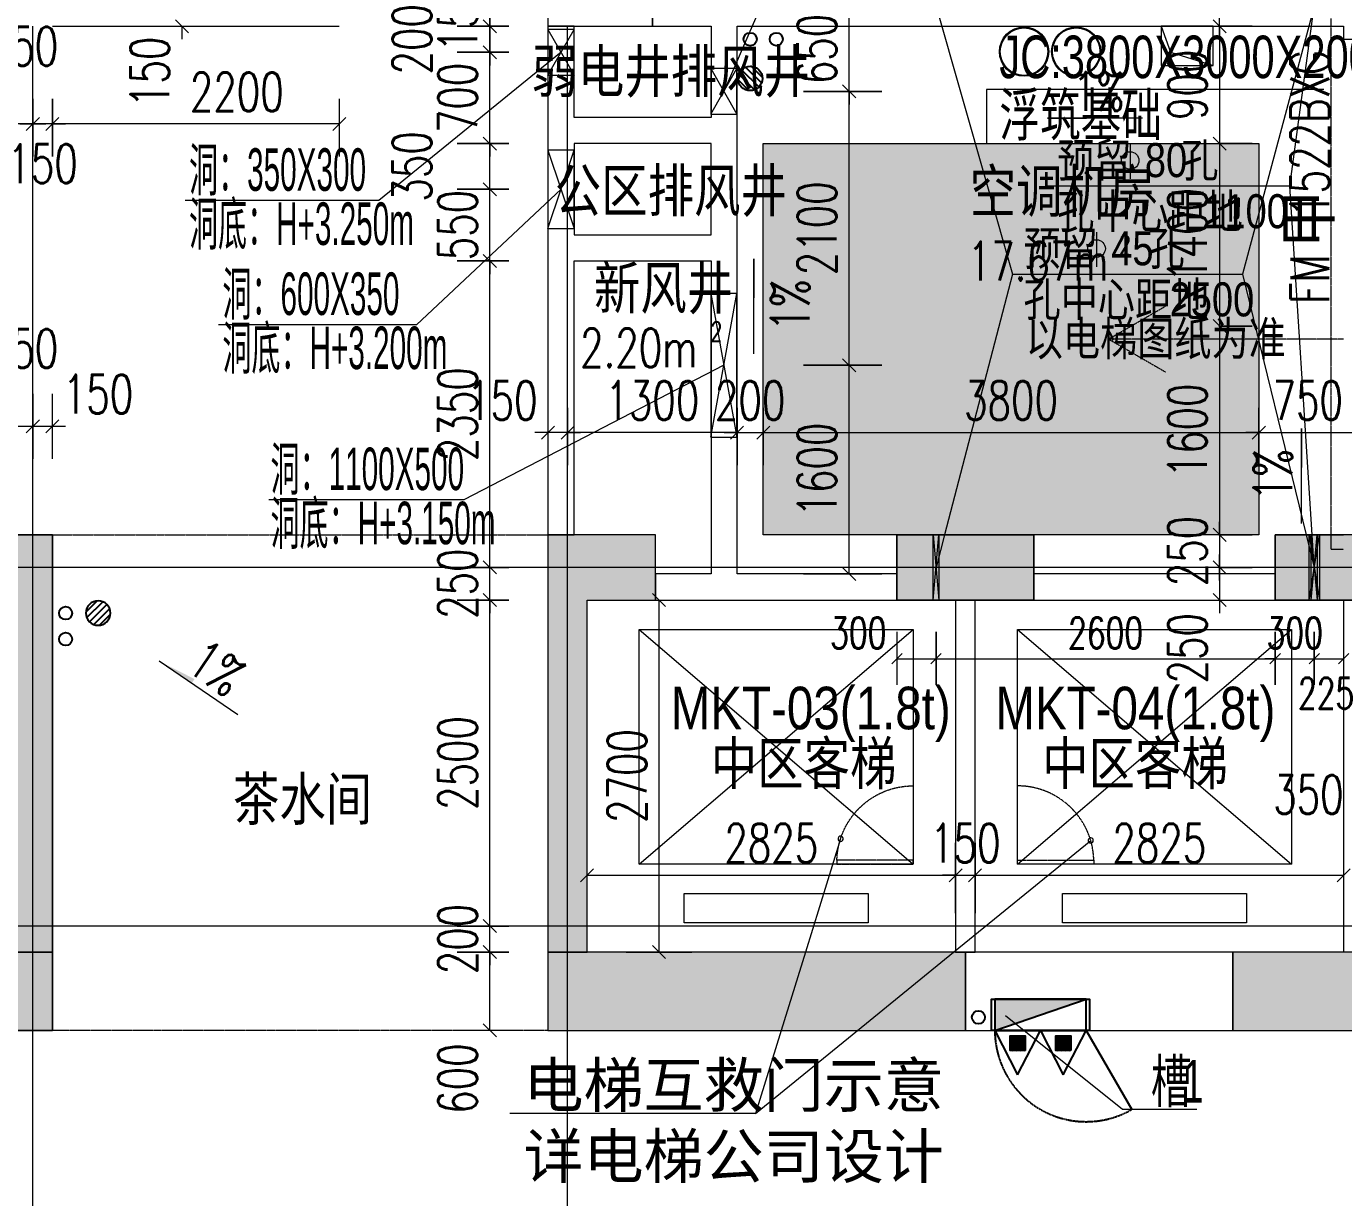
# Model space of a CAD drawing. Header units: millimetres. Extents: x 8533 to 398112, y -117646 to 105276.
# Drawn here: x 172696 to 182796, y 42573 to 51555 of the extents above; entities that cross this region are included whole.
import ezdxf

# ---------------------------------------------------------------- set-up
doc = ezdxf.new("R2010")
doc.units = ezdxf.units.MM
for name, pattern in [('IMPORT-A-D0TE-BF$0$DOTE', [0]), ('IMPORT-A-PMDT-10F$0$DASH _2_', [3.5, 2.5, -1]), ('IMPORT-A-wall-10F$0$DASH _2_', [3.5, 2.5, -1]), ('IMPORT-P-XHS-10F$0$DASH', [3.5, 2.5, -1])]:
    doc.linetypes.add(name, pattern=pattern)
for name, color, linetype, lineweight in [('A-D0TE-BF$0$A-Axis-GRID', 1, 'IMPORT-A-D0TE-BF$0$DOTE', 13), ('A-KD-Elevator-Standard$0$A-Dims', 140, 'Continuous', 13), ('A-KD-Elevator-Standard$0$A-Dims-IDEN', 13, 'Continuous', 13), ('A-KD-Elevator-Standard$0$A-floor-LIMIT', 3, 'Continuous', 13), ('A-KD-Elevator-Standard$0$PUB_TEXT', 7, 'Continuous', 13), ('A-PMDT-10F$0$A-Dims-IDEN', 13, 'Continuous', 13), ('A-PMDT-10F$0$后幕墙', 3, 'Continuous', 13), ('A-PMDT-10F$0$电梯互救示意', 8, 'Continuous', 13), ('A-wall-10F$0$A-Dims', 140, 'Continuous', 13), ('A-wall-10F$0$A-int-BATH', 152, 'Continuous', 13), ('A-wall-10F$0$A-wall-ARCH', 7, 'Continuous', 13), ('A-wall-10F$0$A-wall-COL', 30, 'Continuous', 13), ('A-wall-10F$0$DIM_SYMB', 3, 'Continuous', 13), ('A-wall-10F$0$DOOR_FIRE_TEXT', 7, 'Continuous', 13), ('A-wall-10F$0$EVTR', 2, 'Continuous', 13), ('A-wall-10F$0$PUB_TEXT', 7, 'Continuous', 13), ('A-wall-10F$0$SPACE', 7, 'Continuous', 13), ('E-LD-10_18F$0$E-留洞提资', 1, 'Continuous', 13), ('H-TJ-10F$0$H-COM', 250, 'Continuous', 18), ('H-TJ-10F$0$H-SBJCBZ', 7, 'Continuous', 13), ('H-TJ-10F$0$H-TZ-JZLD', 211, 'Continuous', 13), ('H-TJ-10F$0$H-TZ-JZLDBZ', 4, 'Continuous', 13), ('H-TJ-10F$0$H-TZ-KTTG', 2, 'Continuous', 13), ('H-TJ-10F$0$H-基础', 8, 'Continuous', 13), ('P-XHS-10F$0$PTA-JS给水立管3区', 90, 'Continuous', 25), ('P-XHS-10F$0$PTA-PS排水地漏', 10, 'Continuous', 25), ('P-XHS-10F$0$PTA-PS重力废水立管', 21, 'Continuous', 25), ('P-XHS-10F$0$PTA-XH消火栓立管2区', 10, 'Continuous', 25), ('P-XHS-10F$0$PTA-XH消火栓立管_1区_', 10, 'Continuous', 25), ('P-XHS-10F$0$PTA-XH消火栓箱', 10, 'Continuous', 25), ('P-XHS-10F$0$VPIPE-直饮', 62, 'Continuous', 25), ('P-XHS-10F$0$消火栓留槽提资', 4, 'Continuous', 13), ('wall-10_12F$0$S-hatch', 253, 'Continuous', 13), ('wall-10_12F$0$S-wall', 31, 'Continuous', 13), ('塔楼-ARC-10F-20250714_dwg', 8, 'Continuous', 13)]:
    doc.layers.add(name, color=color, linetype=linetype, lineweight=lineweight)
doc.styles.add('Arial', font='arial.ttf', dxfattribs={"width": 0.7, "height": 326.200771})
doc.styles.add('Arial_2', font='arial.ttf', dxfattribs={"width": 0.5, "height": 326.200771})
doc.styles.add('Arial_5', font='arial.ttf', dxfattribs={"width": 0.8, "height": 326.200771})
doc.styles.add('Arial_8', font='arial.ttf', dxfattribs={"width": 0.8, "height": 260.960617})
doc.styles.add('Arial_9', font='arial.ttf', dxfattribs={"width": 0.63, "height": 326.200771})
doc.styles.add('Simplex', font='simplex_.ttf', dxfattribs={"width": 0.705882, "height": 297.5})
doc.styles.add('Simplex_3', font='simplex_.ttf', dxfattribs={"height": 337.588652})
doc.styles.add('Simplex_4', font='simplex_.ttf', dxfattribs={"width": 0.705882, "height": 238})
doc.styles.add('Simplex_5', font='simplex_.ttf', dxfattribs={"width": 0.705882, "height": 148.75})

# ---------------------------------------------------------------- blocks, each defined once
blk = doc.blocks.new('塔楼-ARC-10F-20250714_dwg_A-D0TE-BF-2024562-10F_ARC_46_000_')
at = {"layer": 'A-D0TE-BF$0$A-Axis-GRID', "linetype": 'Continuous'}
for p, q in [((16450, -16500), (16450, -12600)), ((20550, -16500), (20550, -12600)), ((16450, -16750), (16450, -16500)), ((20550, -16750), (20550, -16500)), ((16450, -16750), (15800, -16750)), ((16600, -16750), (16450, -16750)), ((16450, -20300), (16450, -16750)), ((20400, -16750), (16600, -16750)), ((20550, -16750), (20400, -16750)), ((21225, -16750), (20550, -16750)), ((20550, -20300), (20550, -16750)), ((23075, -16750), (21225, -16750)), ((24125, -16750), (23075, -16750)), ((25975, -16750), (24125, -16750)), ((27000, -16750), (25975, -16750)), ((16600, -19500), (16300, -19500)), ((20400, -19500), (16600, -19500)), ((20700, -19500), (20400, -19500)), ((28150, -19500), (20700, -19500)), ((16450, -31034), (16450, -20300)), ((20550, -31034), (20550, -20300))]:
    blk.add_line(p, q, dxfattribs=at)
blk = doc.blocks.new('塔楼-ARC-10F-20250714_dwg__U161-2024579-10F_ARC_46_000_')
at = {"layer": 'H-TJ-10F$0$H-TZ-JZLD'}
blk.add_line((0, 550), (200, -550), dxfattribs=at)
at = {"layer": 'H-TJ-10F$0$H-TZ-JZLD', "flags": 128}
blk.add_lwpolyline([(0, -550), (200, -550), (200, 550), (0, 550), (0, -550), (200, 550)], dxfattribs=at)
blk = doc.blocks.new('塔楼-ARC-10F-20250714_dwg__U162-2024588-10F_ARC_46_000_')
at = {"layer": 'H-TJ-10F$0$H-TZ-JZLD'}
blk.add_line((0, 175), (200, -175), dxfattribs=at)
at = {"layer": 'H-TJ-10F$0$H-TZ-JZLD', "flags": 128}
blk.add_lwpolyline([(0, -175), (200, -175), (200, 175), (0, 175), (0, -175), (200, 175)], dxfattribs=at)
blk = doc.blocks.new('塔楼-ARC-10F-20250714_dwg__U163-2024589-10F_ARC_46_000_')
at = {"layer": 'H-TJ-10F$0$H-TZ-JZLD'}
blk.add_line((0, 175), (200, -175), dxfattribs=at)
at = {"layer": 'H-TJ-10F$0$H-TZ-JZLD', "flags": 128}
blk.add_lwpolyline([(0, -175), (200, -175), (200, 175), (0, 175), (0, -175), (200, 175)], dxfattribs=at)
blk = doc.blocks.new('塔楼-ARC-10F-20250714_dwg__U164-2024590-10F_ARC_46_000_')
at = {"layer": 'H-TJ-10F$0$H-TZ-JZLD'}
blk.add_line((0, 300), (200, -300), dxfattribs=at)
at = {"layer": 'H-TJ-10F$0$H-TZ-JZLD', "flags": 128}
blk.add_lwpolyline([(0, -300), (200, -300), (200, 300), (0, 300), (0, -300), (200, 300)], dxfattribs=at)
blk = doc.blocks.new('塔楼-ARC-10F-20250714_dwg__U153-2024597-10F_ARC_46_000_')
at = {"layer": 'H-TJ-10F$0$H-TZ-KTTG'}
for radius in [189, 182, 182]:
    blk.add_circle((0, 0), radius, dxfattribs=at)
blk = doc.blocks.new('塔楼-ARC-10F-20250714_dwg_H-TJ-10F-2024599-10F_ARC_46_000_')
at = {"layer": 'H-TJ-10F$0$H-基础'}
h = blk.add_hatch(dxfattribs=at)
h.set_pattern_fill('FP_45', color=256, style=0, pattern_type=2)
h.set_pattern_definition([(335.404, (0, 0), (33.026, -179.8738), [19.05, -209.55]), (280.404, (0, 0), (174.8319, 84.7265), [15.24, -167.641]), (25.856, (2.75, -14.99), (207.859, -95.1451), [16.19, -178.09]), (331.589, (48.98, 13.5), (31.4767, -272.508), [28.575, -314.325]), (22.04, (51.6, -9.21), (301.5994, -163.1514), [24.285, -267.136]), (276.588, (48.98, 13.5), (301.597, -163.1544), [22.86, -251.46]), (306.404, (43.48, -14.37), (-58.31936, -173.3325), [19.05, -209.55]), (251.404, (43.48, -14.37), (193.9873, -10.6576), [15.24, -167.64]), (356.856, (38.62, -28.81), (135.6703, -183.9879), [16.19, -178.09]), (322.904, (0, 0), (82.33792, 19.48243), [0, -165.608, 0, -170.18, -168.275]), (322.904, (0, 0), (82.33792, 19.48243), [-335.788, 0, -168.275]), (292.904, (0, 0), (114.33075, -37.80872), [0, -97.028, 0, -161.798, -64.135]), (292.904, (0, 0), (114.33075, -37.80872), [-258.826, 0, -64.135]), (252.904, (-15.046, 54.61), (30.4929, -132.24139), [0, -63.5, 0, -198.12, -262.89]), (252.904, (-15.046, 54.61), (30.4929, -132.24139), [-261.62, 0, -262.89]), (242.904, (-21.79, 79.1), (63.85985, -136.0537), [0, -82.55, 0, -131.572, -186.69]), (242.904, (-21.79, 79.1), (63.85985, -136.0537), [-214.122, 0, -186.69])])
h.paths.add_polyline_path([(25849, -16500), (25849, -13500), (22049, -13500), (22049, -16500)], flags=0)
at = {"layer": 'H-TJ-10F$0$H-COM', "color": 55}
for p, q in [((22049, -13500), (25849, -13500)), ((22049, -16500), (22049, -13500)), ((25849, -13500), (25849, -16500)), ((25849, -16500), (22049, -16500))]:
    blk.add_line(p, q, dxfattribs=at)
at = {"layer": 'H-TJ-10F$0$H-COM', "color": 55, "flags": 128}
for points in [[(22049, -16500), (22049, -13500), (25849, -13500)], [(25849, -13500), (25849, -16500), (22049, -16500)]]:
    blk.add_lwpolyline(points, dxfattribs=at)
at = {"layer": 'H-TJ-10F$0$H-SBJCBZ', "color": 8, "flags": 128}
blk.add_lwpolyline([(26349, -13086), (23763, -13086), (23763, -13500)], dxfattribs=at)
at = {"layer": 'H-TJ-10F$0$H-TZ-JZLDBZ', "flags": 128}
for points in [[(23774, -11885), (22274, -11885), (21749, -13100)], [(20500, -12800), (19104, -13937), (17617, -13937)], [(20500, -13850), (19392, -14889), (17873, -14889)], [(21749, -15200), (19754, -16233), (18260, -16233)]]:
    blk.add_lwpolyline(points, dxfattribs=at)
for name, p in [('塔楼-ARC-10F-20250714_dwg__U153-2024597-10F_ARC_46_000_', (24050, -12795)), ('塔楼-ARC-10F-20250714_dwg__U153-2024597-10F_ARC_46_000_', (24450, -12795)), ('塔楼-ARC-10F-20250714_dwg__U163-2024589-10F_ARC_46_000_', (20400, -12800)), ('塔楼-ARC-10F-20250714_dwg__U162-2024588-10F_ARC_46_000_', (21649, -13100)), ('塔楼-ARC-10F-20250714_dwg__U164-2024590-10F_ARC_46_000_', (20400, -13850)), ('塔楼-ARC-10F-20250714_dwg__U161-2024579-10F_ARC_46_000_', (21649, -15200))]:
    blk.add_blockref(name, p)
at = {"layer": 'H-TJ-10F$0$H-SBJCBZ', "color": 8, "char_height": 326.2, "attachment_point": 1, "line_spacing_factor": 0.941778, "style": 'Arial'}
for s, insert, width in [('JC:3800X3000X200', (23861, -12672), 3381.29), ('浮筑基础', (23861, -13115), 1690.64)]:
    blk.add_mtext(s, dxfattribs=dict(at, insert=insert, width=width))
at = {"layer": 'H-TJ-10F$0$H-TZ-JZLDBZ', "char_height": 326.2, "attachment_point": 1, "line_spacing_factor": 0.941778, "style": 'Arial_2'}
for s, insert, width in [('洞：350X300', (17648, -13536), 1685.36), ('洞底：H+3.250m', (17648, -13951), 2145), ('洞：600X350', (17904, -14488), 1685.36), ('洞底：H+3.200m', (17904, -14903), 2145), ('洞：1100X500', (18273, -15831), 1838.57), ('洞底：H+3.150m', (18273, -16246), 2145)]:
    blk.add_mtext(s, dxfattribs=dict(at, insert=insert, width=width))
blk = doc.blocks.new('塔楼-ARC-10F-20250714_dwg_H-TJ-10F-V80-10F_ARC_46_000_')
at = {"layer": 'H-TJ-10F$0$H-COM', "color": 55, "flags": 128}
blk.add_lwpolyline([(25849, -13500), (25849, -16500), (22049, -16500), (22049, -13500), (25849, -13500), (25849, -16500), (22049, -16500), (22049, -13500)], close=True, dxfattribs=at)
at = {"layer": 'H-TJ-10F$0$H-SBJCBZ', "color": 8, "flags": 128}
blk.add_lwpolyline([(26349, -13086), (23763, -13086), (23763, -13500)], dxfattribs=at)
at = {"layer": 'H-TJ-10F$0$H-TZ-JZLDBZ', "flags": 128}
for points in [[(23774, -11885), (22274, -11885), (21749, -13100)], [(20500, -12800), (19104, -13937), (17617, -13937)], [(20500, -13850), (19392, -14889), (17873, -14889)], [(21749, -15200), (19754, -16233), (18260, -16233)]]:
    blk.add_lwpolyline(points, dxfattribs=at)
for name, p in [('塔楼-ARC-10F-20250714_dwg__U153-2024597-10F_ARC_46_000_', (24050, -12795)), ('塔楼-ARC-10F-20250714_dwg__U153-2024597-10F_ARC_46_000_', (24450, -12795)), ('塔楼-ARC-10F-20250714_dwg__U163-2024589-10F_ARC_46_000_', (20400, -12800)), ('塔楼-ARC-10F-20250714_dwg__U162-2024588-10F_ARC_46_000_', (21649, -13100)), ('塔楼-ARC-10F-20250714_dwg__U164-2024590-10F_ARC_46_000_', (20400, -13850)), ('塔楼-ARC-10F-20250714_dwg__U161-2024579-10F_ARC_46_000_', (21649, -15200))]:
    blk.add_blockref(name, p)
at = {"layer": 'H-TJ-10F$0$H-SBJCBZ', "color": 8, "char_height": 326.2, "attachment_point": 1, "line_spacing_factor": 0.941778, "style": 'Arial'}
for s, insert, width in [('JC:3800X3000X200', (23861, -12672), 3381.29), ('浮筑基础', (23861, -13115), 1690.64)]:
    blk.add_mtext(s, dxfattribs=dict(at, insert=insert, width=width))
at = {"layer": 'H-TJ-10F$0$H-TZ-JZLDBZ', "char_height": 326.2, "attachment_point": 1, "line_spacing_factor": 0.941778, "style": 'Arial_2'}
for s, insert, width in [('洞：350X300', (17648, -13536), 1685.36), ('洞底：H+3.250m', (17648, -13951), 2145), ('洞：600X350', (17904, -14488), 1685.36), ('洞底：H+3.200m', (17904, -14903), 2145), ('洞：1100X500', (18273, -15831), 1838.57), ('洞底：H+3.150m', (18273, -16246), 2145)]:
    blk.add_mtext(s, dxfattribs=dict(at, insert=insert, width=width))
blk = doc.blocks.new('塔楼-ARC-10F-20250714_dwg_wall-10_12F-2024600-10F_ARC_46_000_')
at = {"layer": 'wall-10_12F$0$S-hatch'}
for points in [[(16300, -19700), (16600, -19700), (16600, -16500), (15800, -16500), (15800, -17000), (16300, -17000)], [(20400, -19700), (20700, -19700), (20700, -17000), (21225, -17000), (21225, -16500), (20400, -16500), (20400, -17286)], [(24125, -17000), (24125, -16500), (23075, -16500), (23075, -17000)], [(25975, -17000), (27000, -17000), (27000, -16500), (25975, -16500)], [(16600, -20300), (16600, -19700), (13400, -19700), (13400, -20300), (16300, -20300)], [(23600, -20300), (23600, -19700), (20400, -19700), (20400, -20300), (23075, -20300)], [(28750, -20300), (28750, -19700), (25650, -19700), (25650, -20300), (28150, -20300)]]:
    blk.add_hatch(color=256, dxfattribs=at).paths.add_polyline_path(points, flags=0)
at = {"layer": 'wall-10_12F$0$S-wall'}
for p, q in [((25975, -16500), (26500, -16500)), ((20700, -19700), (20700, -17000)), ((13400, -19700), (16600, -19700)), ((16600, -19700), (16600, -20300))]:
    blk.add_line(p, q, dxfattribs=at)
at = {"layer": 'wall-10_12F$0$S-wall', "flags": 128}
for points in [[(16300, -17000), (15800, -17000), (15800, -16500), (16600, -16500)], [(16600, -16500), (16600, -17000), (16600, -19700)], [(20700, -17000), (21225, -17000), (21225, -16500), (20400, -16500), (20400, -17000), (20400, -19700), (20700, -19700)], [(27000, -16700), (27000, -17000), (25975, -17000), (25975, -16500)], [(16600, -19700), (16300, -19700), (16300, -17000)], [(16600, -20300), (13400, -20300), (13400, -19700)], [(28750, -19700), (25650, -19700), (25650, -20300), (28750, -20300)]]:
    blk.add_lwpolyline(points, dxfattribs=at)
for points in [[(24125, -17000), (23075, -17000), (23075, -16500), (24125, -16500)], [(23600, -19700), (20400, -19700), (20400, -20300), (23600, -20300)]]:
    blk.add_lwpolyline(points, close=True, dxfattribs=at)
blk = doc.blocks.new('塔楼-ARC-10F-20250714_dwg_E-LD-10_18F-2024604-10F_ARC_46_000_')
at = {"layer": 'E-LD-10_18F$0$E-留洞提资', "flags": 128}
blk.add_lwpolyline([(25100, -12600), (25174, -12800), (25500, -12900), (25500, -12600), (25100, -12600), (25100, -12900), (25500, -12900)], dxfattribs=at)
blk = doc.blocks.new('塔楼-ARC-10F-20250714_dwg_P-XHS-10F$0$消火栓箱体_留洞750_240_-2024616-10F_ARC_46_000_')
at = {"layer": 'P-XHS-10F$0$PTA-XH消火栓箱'}
h = blk.add_hatch(dxfattribs=at)
h.set_pattern_fill('FP_59', color=256, style=0, pattern_type=2)
h.set_pattern_definition([(18.925, (1106908.59, 2309253.54), (-15.591736, 5.3461195), [])])
h.paths.add_polyline_path([(1140847, 2311484), (1140847, 2311373), (1140961, 2311373), (1140962, 2311484)], flags=0)
h = blk.add_hatch(dxfattribs=at)
h.set_pattern_fill('FP_60', color=256, style=0, pattern_type=2)
h.set_pattern_definition([(18.925, (1107258.59, 2309253.54), (-15.591736, 5.3461195), [])])
h.paths.add_polyline_path([(1141197, 2311484), (1141197, 2311373), (1141311, 2311373), (1141312, 2311484)], flags=0)
blk.add_hatch(color=256, dxfattribs=at).paths.add_polyline_path([(1141429, 2311330), (1140729, 2311090), (1141429, 2311090)], flags=0)
at = {"layer": 'P-XHS-10F$0$PTA-XH消火栓立管_1区_', "color": 135}
blk.add_line((1140729, 2311330), (1140379, 2311937), dxfattribs=at)
at = {"layer": 'P-XHS-10F$0$PTA-XH消火栓立管_1区_', "color": 135, "flags": 128}
blk.add_lwpolyline([(1140704, 2311330), (1141454, 2311330), (1141454, 2311090), (1140704, 2311090)], close=True, dxfattribs=at)
at = {"layer": 'P-XHS-10F$0$PTA-XH消火栓立管_1区_', "color": 135, "linetype": 'IMPORT-P-XHS-10F$0$DASH'}
blk.add_arc((1140729, 2311330), 700, 0, 120, dxfattribs=at)
at = {"layer": 'P-XHS-10F$0$PTA-XH消火栓箱'}
for p, q in [((1141429, 2311330), (1140729, 2311090)), ((1141429, 2311090), (1141429, 2311330)), ((1140729, 2311090), (1141429, 2311090))]:
    blk.add_line(p, q, dxfattribs=at)
at = {"layer": 'P-XHS-10F$0$PTA-XH消火栓箱', "flags": 128}
for points in [[(1140904, 2311670), (1140729, 2311330), (1141079, 2311330)], [(1141254, 2311670), (1141079, 2311330), (1141429, 2311330)]]:
    blk.add_lwpolyline(points, close=True, dxfattribs=at)
for points in [[(1140847, 2311484), (1140962, 2311484), (1140962, 2311373), (1140847, 2311373), (1140847, 2311484)], [(1141197, 2311484), (1141312, 2311484), (1141312, 2311373), (1141197, 2311373), (1141197, 2311484)], [(1141429, 2311330), (1141079, 2311330), (1140729, 2311330), (1141429, 2311330), (1140729, 2311330), (1140729, 2311090), (1141429, 2311090), (1141429, 2311330), (1140729, 2311090)]]:
    blk.add_lwpolyline(points, dxfattribs=at)
blk = doc.blocks.new('塔楼-ARC-10F-20250714_dwg_P-XHS-10F$0$$TwtSys$00000141-2024618-10F_ARC_46_000_')
at = {"layer": 'P-XHS-10F$0$PTA-PS排水地漏', "flags": 128}
for points in [[(-10, 92), (-94, 8)], [(35, 87), (-87, -35)], [(66, 66), (-66, -66)], [(88, 33), (-32, -87)], [(92, -11), (11, -92)]]:
    blk.add_lwpolyline(points, close=True, dxfattribs=at)
at = {"layer": 'P-XHS-10F$0$PTA-PS排水地漏'}
blk.add_circle((0, 0), 94, dxfattribs=at)
blk.add_circle((0, 0), 94, dxfattribs=at)
blk = doc.blocks.new('塔楼-ARC-10F-20250714_dwg_P-XHS-10F$0$$TwtSys$00000141-2024619-10F_ARC_46_000_')
at = {"layer": 'P-XHS-10F$0$PTA-PS排水地漏', "flags": 128}
for points in [[(-10, 92), (-94, 8)], [(35, 87), (-87, -35)], [(66, 66), (-66, -66)], [(88, 33), (-32, -87)], [(92, -11), (11, -92)]]:
    blk.add_lwpolyline(points, close=True, dxfattribs=at)
at = {"layer": 'P-XHS-10F$0$PTA-PS排水地漏'}
blk.add_circle((0, 0), 94, dxfattribs=at)
blk.add_circle((0, 0), 94, dxfattribs=at)
blk = doc.blocks.new('塔楼-ARC-10F-20250714_dwg_P-XHS-10F-2024623-10F_ARC_46_000_')
at = {"layer": 'P-XHS-10F$0$PTA-JS给水立管3区'}
blk.add_circle((22150, -12700), 50, dxfattribs=at)
at = {"layer": 'P-XHS-10F$0$PTA-PS重力废水立管'}
for centre in [(21950, -12700), (16701, -17100)]:
    blk.add_circle(centre, 50, dxfattribs=at)
at = {"layer": 'P-XHS-10F$0$PTA-XH消火栓立管2区'}
blk.add_circle((23700, -20200), 50, dxfattribs=at)
at = {"layer": 'P-XHS-10F$0$VPIPE-直饮'}
blk.add_circle((16701, -17300), 50, dxfattribs=at)
at = {"layer": 'P-XHS-10F$0$消火栓留槽提资', "flags": 128}
blk.add_lwpolyline([(23909, -20186), (24806, -20903), (25375, -20903)], dxfattribs=at)
for name, p, rotation in [('塔楼-ARC-10F-20250714_dwg_P-XHS-10F$0$$TwtSys$00000141-2024618-10F_ARC_46_000_', (21950, -13000), 270), ('塔楼-ARC-10F-20250714_dwg_P-XHS-10F$0$消火栓箱体_留洞750_240_-2024616-10F_ARC_46_000_', (1165832, 2290745), 179.9856960209425)]:
    blk.add_blockref(name, p, dxfattribs=dict(rotation=rotation))
at = {"extrusion": (0, 0, -1), "zscale": -1, "rotation": 270}
blk.add_blockref('塔楼-ARC-10F-20250714_dwg_P-XHS-10F$0$$TwtSys$00000141-2024619-10F_ARC_46_000_', (-16951, -17100), dxfattribs=at)
at = {"layer": 'P-XHS-10F$0$消火栓留槽提资', "color": 7, "char_height": 326.2, "attachment_point": 1, "line_spacing_factor": 0.941778}
for s, insert, width, style in [('\\fArial|b0|i0|c134|p34|;\\W.7;槽', (25022, -20527), 422.66, 'Arial'), ('\\fArial|b0|i0|c134|p34|;\\W.63;1', (25267, -20527), 190.2, 'Arial_9')]:
    blk.add_mtext(s, dxfattribs=dict(at, insert=insert, width=width, style=style))
blk = doc.blocks.new('塔楼-ARC-10F-20250714_dwg_A-KD-Elevator-Standard$0$_ArchTick-2024624-10F_ARC_46_000_')
at = {"layer": 'A-KD-Elevator-Standard$0$A-Dims'}
blk.add_line((-0.5, -0.5), (0.5, 0.5), dxfattribs=at)
blk = doc.blocks.new('塔楼-ARC-10F-20250714_dwg_A-KD-Elevator-Standard-2024625-10F_ARC_46_000_')
at = {"layer": 'A-KD-Elevator-Standard$0$A-Dims'}
for p, q in [((23075, -17245), (23075, -17650)), ((26500, -17245), (26500, -17650)), ((26275, -17450), (26500, -17450))]:
    blk.add_line(p, q, dxfattribs=at)
at = {"layer": 'A-KD-Elevator-Standard$0$A-Dims', "flags": 128}
for points in [[(23375, -17650), (23375, -17245), (23375, -17650)], [(25975, -17650), (25975, -17245), (25975, -17650)], [(23075, -17450), (23375, -17450), (25975, -17450), (25895, -17450)], [(25975, -17450), (26275, -17450), (26355, -17450)]]:
    blk.add_lwpolyline(points, dxfattribs=at)
blk.add_lwpolyline([(26275, -17650), (26275, -17245)], close=True, dxfattribs=at)
at = {"layer": 'A-KD-Elevator-Standard$0$A-Dims-IDEN', "color": 7}
for p, q in [((24864, -13504), (24864, -13770)), ((24606, -14179), (24606, -14445))]:
    blk.add_line(p, q, dxfattribs=at)
at = {"layer": 'A-KD-Elevator-Standard$0$A-Dims-IDEN'}
for p, q in [((26087, -13826), (24220, -13826)), ((23440, -16500), (23375, -16750))]:
    blk.add_line(p, q, dxfattribs=at)
at = {"layer": 'A-KD-Elevator-Standard$0$A-Dims-IDEN', "flags": 128}
for points in [[(23375, -12450), (23962, -14501), (23440, -16500)], [(26259, -16500), (26087, -13826), (26275, -12450), (25725, -14501)], [(23962, -14501), (25725, -14501), (26214, -16500)], [(26214, -16500), (26275, -16750), (26259, -16500)]]:
    blk.add_lwpolyline(points, dxfattribs=at)
at = {"layer": 'A-KD-Elevator-Standard$0$A-Dims-IDEN', "color": 7}
for centre in [(24864, -13630), (24606, -14305)]:
    blk.add_circle(centre, 67.2, dxfattribs=at)
at = {"layer": 'A-KD-Elevator-Standard$0$A-floor-LIMIT'}
for p, q in [((23352, -17000), (23397, -16500)), ((26235, -17000), (26315, -16500)), ((26252, -17000), (26297, -16500))]:
    blk.add_line(p, q, dxfattribs=at)
at = {"layer": 'A-KD-Elevator-Standard$0$A-floor-LIMIT', "flags": 128}
for points in [[(23352, -16500), (23397, -16500), (23397, -17000), (23352, -17000), (23352, -16500), (23397, -17000)], [(26235, -16500), (26315, -16500), (26315, -17000), (26235, -17000), (26235, -16500), (26315, -17000)], [(26252, -16500), (26297, -16500), (26297, -17000), (26252, -17000), (26252, -16500), (26297, -17000)]]:
    blk.add_lwpolyline(points, dxfattribs=at)
at = {"xscale": 80, "yscale": 80, "zscale": 80, "rotation": 180}
for p in [(23075, -17450), (23375, -17450), (26275, -17450), (26275, -17450)]:
    blk.add_blockref('塔楼-ARC-10F-20250714_dwg_A-KD-Elevator-Standard$0$_ArchTick-2024624-10F_ARC_46_000_', p, dxfattribs=at)
at = {"xscale": 80, "yscale": 80, "zscale": 80}
for p in [(23375, -17450), (25975, -17450), (25975, -17450), (26500, -17450)]:
    blk.add_blockref('塔楼-ARC-10F-20250714_dwg_A-KD-Elevator-Standard$0$_ArchTick-2024624-10F_ARC_46_000_', p, dxfattribs=at)
at = {"layer": 'A-KD-Elevator-Standard$0$A-Dims', "color": 7, "char_height": 238, "attachment_point": 2, "line_spacing_factor": 1.125731, "style": 'Simplex_4'}
for s, insert, width in [('300', (22779, -17134), 550.75), ('2600', (24675, -17134), 734.33), ('300', (26125, -17134), 550.75), ('225', (26366, -17596), 550.75)]:
    blk.add_mtext(s, dxfattribs=dict(at, insert=insert, width=width))
at = {"layer": 'A-KD-Elevator-Standard$0$A-Dims-IDEN', "color": 7, "attachment_point": 1, "line_spacing_factor": 0.941778, "style": 'Arial_8'}
for s, insert, char_height, width in [('预留', (24304, -13496), 261, 777.76), ('80', (24976, -13496), 261, 388.88), ('\\fArial|b0|i0|c134|p34|;\\W.8;孔', (25255, -13496), 260.96, 388.88), ('孔中心距地', (24304, -13888), 261, 1944.41), ('1100', (25424, -13888), 261, 777.76), ('预留', (24046, -14172), 261, 777.76), ('45', (24718, -14172), 261, 388.88), ('\\fArial|b0|i0|c134|p34|;\\W.8;孔', (24996, -14172), 260.96, 388.88), ('孔中心距地', (24046, -14564), 261, 1944.41), ('2500', (25166, -14564), 261, 777.76)]:
    blk.add_mtext(s, dxfattribs=dict(at, insert=insert, char_height=char_height, width=width))
at = {"layer": 'A-KD-Elevator-Standard$0$PUB_TEXT', "insert": (24063, -14864), "char_height": 261, "width": 2722.17, "attachment_point": 1, "line_spacing_factor": 0.941778, "style": 'Arial_8'}
blk.add_mtext('以电梯图纸为准', dxfattribs=at)
blk = doc.blocks.new('塔楼-ARC-10F-20250714_dwg_A-KD-Elevator-Standard-10_18F-2024626-10F_ARC_46_000_')
blk.add_blockref('塔楼-ARC-10F-20250714_dwg_A-KD-Elevator-Standard-2024625-10F_ARC_46_000_', (0, 0))
blk = doc.blocks.new('塔楼-ARC-10F-20250714_dwg_A-PMDT-10F$0$gteswd5r-2024764-10F_ARC_46_000_')
at = {"layer": 'A-PMDT-10F$0$电梯互救示意', "linetype": 'IMPORT-A-PMDT-10F$0$DASH _2_', "flags": 128}
blk.add_lwpolyline([(115461, 315949), (116046, 315949), (116046, 315919), (115461, 315919), (115461, 315949)], dxfattribs=at)
at = {"layer": 'A-PMDT-10F$0$电梯互救示意', "linetype": 'IMPORT-A-PMDT-10F$0$DASH _2_'}
blk.add_arc((116046, 315934), 585, 181.4677, 269.9985, dxfattribs=at)
blk = doc.blocks.new('塔楼-ARC-10F-20250714_dwg_A-PMDT-10F$0$gteswd5r-2024765-10F_ARC_46_000_')
at = {"layer": 'A-PMDT-10F$0$电梯互救示意', "linetype": 'IMPORT-A-PMDT-10F$0$DASH _2_', "flags": 128}
blk.add_lwpolyline([(115461, 315949), (116046, 315949), (116046, 315919), (115461, 315919), (115461, 315949)], dxfattribs=at)
at = {"layer": 'A-PMDT-10F$0$电梯互救示意', "linetype": 'IMPORT-A-PMDT-10F$0$DASH _2_'}
blk.add_arc((116046, 315934), 585, 181.4677, 269.9985, dxfattribs=at)
blk = doc.blocks.new('塔楼-ARC-10F-20250714_dwg_A-wall-10F$0$_ArchTick-2024809-10F_ARC_46_000_')
at = {"layer": 'A-wall-10F$0$A-Dims'}
blk.add_line((-0.5, -0.5), (0.5, 0.5), dxfattribs=at)
blk = doc.blocks.new('塔楼-ARC-10F-20250714_dwg_A-wall-10F$0$_ArchTick-V98-10F_ARC_46_000_')
at = {"layer": 'A-wall-10F$0$A-Dims'}
for p, q in [((-0.5, -0.5), (0, 0)), ((0, 0), (0.5, 0.5))]:
    blk.add_line(p, q, dxfattribs=at)
blk = doc.blocks.new('塔楼-ARC-10F-20250714_dwg_A-wall-10F-2024810-10F_ARC_46_000_')
at = {"layer": 'A-wall-10F$0$DIM_SYMB'}
blk.add_hatch(color=256, dxfattribs=at).paths.add_polyline_path([(17668, -17639), (17690, -17606), (17420, -17470)], flags=0)
at = {"layer": 'A-wall-10F$0$A-Dims'}
for p, q in [((17593, -12600), (17593, -12700)), ((18800, -13158), (18800, -13599)), ((16600, -15918), (16600, -15418)), ((20400, -15526), (20400, -15966)), ((22358, -16800), (22959, -16800)), ((21000, -17000), (21502, -17000)), ((21252, -19700), (21252, -17000)), ((25544, -17000), (25799, -17000)), ((20700, -19400), (20700, -18861)), ((23675, -19111), (26500, -19111)), ((21000, -19700), (21502, -19700)), ((20100, -20300), (19704, -20300))]:
    blk.add_line(p, q, dxfattribs=at)
at = {"layer": 'A-wall-10F$0$A-Dims', "flags": 128}
for points in [[(22709, -13100), (22709, -12450), (22709, -12350)], [(25549, -12600), (25549, -12450), (25549, -12350)], [(19954, -12550), (19954, -12450), (19954, -12600), (19954, -12800), (19954, -12900)], [(19954, -13500), (19954, -12800), (19954, -12700), (19954, -12600), (19954, -12500)], [(19704, -12600), (20100, -12600), (19704, -12600)], [(25549, -12700), (25549, -12600), (25549, -13500), (25549, -14899), (25549, -16500), (25549, -16400)], [(19704, -12800), (20100, -12800), (19704, -12800)], [(22709, -16800), (22709, -15200), (22709, -13100), (22709, -13200)], [(16350, -13349), (16450, -13349), (16300, -13349), (16200, -13349)], [(16600, -13349), (16450, -13349), (16550, -13349)], [(18800, -13349), (16600, -13349), (16700, -13349)], [(19704, -13500), (20100, -13500), (19704, -13500)], [(19954, -13850), (19954, -13500), (19954, -13600)], [(19954, -14400), (19954, -13850), (19954, -13750)], [(19704, -13850), (20100, -13850), (19704, -13850)], [(19704, -14400), (20100, -14400), (19704, -14400)], [(19954, -16750), (19954, -14400), (19954, -14500)], [(16200, -15668), (16300, -15668), (16450, -15668), (16600, -15668), (16700, -15668)], [(16350, -15668), (16450, -15668), (16550, -15668)], [(20550, -15716), (20400, -15716), (20300, -15716)], [(21750, -15716), (21850, -15716), (20550, -15716), (20650, -15716)], [(21850, -15716), (22050, -15716), (22150, -15716)], [(22050, -15716), (25850, -15716), (25750, -15716)], [(25850, -15716), (26600, -15716), (26700, -15716)], [(25549, -16500), (25549, -16750), (25549, -16650)], [(19954, -17000), (19954, -16750), (19954, -16650)], [(19704, -16750), (20100, -16750), (19704, -16750)], [(25549, -16850), (25549, -16750), (25549, -17000), (25549, -17100)], [(19704, -17000), (20100, -17000), (19704, -17000)], [(19954, -19500), (19954, -17000), (19954, -17100)], [(20700, -19111), (23525, -19111), (23425, -19111)], [(23525, -19111), (23675, -19111), (23775, -19111)], [(19954, -19700), (19954, -19500), (19954, -19400)], [(19704, -19500), (20100, -19500), (19704, -19500)], [(19704, -19700), (20100, -19700), (19704, -19700)], [(19954, -20300), (19954, -19700), (19954, -19800)]]:
    blk.add_lwpolyline(points, dxfattribs=at)
for points in [[(25799, -12600), (25544, -12600)], [(22959, -13100), (22358, -13100)], [(16450, -13599), (16450, -13158)], [(16600, -13599), (16600, -13158)], [(25799, -13500), (25544, -13500)], [(25799, -14899), (25544, -14899)], [(22959, -15200), (22358, -15200)], [(16450, -15418), (16450, -15918)], [(20550, -15966), (20550, -15526)], [(21850, -15966), (21850, -15526)], [(22050, -15966), (22050, -15526)], [(25850, -15966), (25850, -15526)], [(25799, -16500), (25544, -16500)], [(25799, -16750), (25544, -16750)], [(23525, -18861), (23525, -19400)], [(23675, -18861), (23675, -19400)]]:
    blk.add_lwpolyline(points, close=True, dxfattribs=at)
at = {"layer": 'A-wall-10F$0$A-int-BATH', "linetype": 'IMPORT-A-wall-10F$0$DASH _2_', "flags": 128}
blk.add_lwpolyline([(16600, -16500), (20400, -16500), (20400, -20300), (16600, -20300)], close=True, dxfattribs=at)
at = {"layer": 'A-wall-10F$0$A-wall-ARCH'}
blk.add_line((16600, -12600), (18800, -12600), dxfattribs=at)
at = {"layer": 'A-wall-10F$0$A-wall-ARCH', "flags": 128}
for points in [[(26700, -9600), (26500, -9600), (26500, -12300), (21750, -12300), (21200, -12300), (21200, -12600), (21650, -12600), (21650, -13300), (20600, -13300), (20600, -12600), (20400, -12600), (20400, -13400), (20400, -14300)], [(21225, -17000), (21750, -17000), (23075, -17000), (23075, -16800), (21850, -16800), (21850, -14300), (21850, -13400), (21850, -12600), (26500, -12600), (26500, -12700), (26700, -12700), (26700, -12600), (27250, -12600), (27250, -12400), (26700, -12400), (26700, -9600)], [(20400, -14300), (20400, -16500), (20600, -16500), (20600, -14400), (21650, -14400), (21650, -16800), (21225, -16800), (21225, -17000)]]:
    blk.add_lwpolyline(points, dxfattribs=at)
for points in [[(20600, -14200), (21650, -14200), (21650, -13500), (20600, -13500)], [(25975, -17000), (25975, -16800), (24125, -16800), (24125, -17000)], [(25650, -20300), (25650, -19700), (23600, -19700), (23600, -20300)]]:
    blk.add_lwpolyline(points, close=True, dxfattribs=at)
at = {"layer": 'A-wall-10F$0$A-wall-COL', "flags": 128}
for points in [[(21200, -12600), (21200, -12300), (20700, -12300), (20700, -9600), (23000, -9600), (23000, -9300), (20400, -9300)], [(20400, -9400), (20400, -12600), (21200, -12600)]]:
    blk.add_lwpolyline(points, dxfattribs=at)
for points in [[(15800, -17000), (16300, -17000), (16300, -19700), (13400, -19700), (13400, -20300), (16600, -20300), (16600, -16500), (15800, -16500)], [(21225, -17000), (21225, -16500), (20400, -16500), (20400, -20300), (23600, -20300), (23600, -19700), (20700, -19700), (20700, -17000)], [(24125, -17000), (24125, -16500), (23075, -16500), (23075, -17000)], [(27850, -17400), (28150, -17400), (28150, -19700), (26600, -19700), (25650, -19700), (25650, -20300), (26600, -20300), (28750, -20300), (28750, -16500), (27850, -16500)], [(27000, -17000), (27000, -16500), (26600, -16500), (25975, -16500), (25975, -17000), (26600, -17000)]]:
    blk.add_lwpolyline(points, close=True, dxfattribs=at)
at = {"layer": 'A-wall-10F$0$DIM_SYMB'}
blk.add_line((18021, -17881), (17420, -17470), dxfattribs=at)
at = {"layer": 'A-wall-10F$0$DIM_SYMB', "flags": 128}
for points in [[(24957, -13305), (24230, -13305), (24530, -13305)], [(21978, -15112), (21978, -14384), (21978, -14684)], [(26178, -16412), (26178, -15684), (26178, -15984)]]:
    blk.add_lwpolyline(points, dxfattribs=at)
at = {"layer": 'A-wall-10F$0$EVTR'}
for p, q in [((21100, -17225), (23200, -19025)), ((24000, -17225), (26100, -19025))]:
    blk.add_line(p, q, dxfattribs=at)
at = {"layer": 'A-wall-10F$0$EVTR', "flags": 128}
for points in [[(20700, -17000), (26500, -17000), (26500, -19700), (20700, -19700)], [(21444, -19475), (21444, -19250), (22856, -19250), (22856, -19475)], [(24344, -19475), (24344, -19250), (25756, -19250), (25756, -19475)]]:
    blk.add_lwpolyline(points, close=True, dxfattribs=at)
at = {"layer": 'A-wall-10F$0$EVTR', "color": 4, "flags": 128}
blk.add_lwpolyline([(23525, -19700), (23675, -19700), (23675, -17000), (23525, -17000)], close=True, dxfattribs=at)
at = {"layer": 'A-wall-10F$0$EVTR', "flags": 128}
for points in [[(21100, -19025), (21100, -17225), (23200, -17225), (23200, -19025), (21100, -19025), (23200, -17225)], [(24000, -19025), (24000, -17225), (26100, -17225), (26100, -19025), (24000, -19025), (26100, -17225)]]:
    blk.add_lwpolyline(points, dxfattribs=at)
at = {"xscale": 100, "yscale": 100, "zscale": 100}
for name, p, rotation in [('塔楼-ARC-10F-20250714_dwg_A-wall-10F$0$_ArchTick-V98-10F_ARC_46_000_', (17593, -12600), 90), ('塔楼-ARC-10F-20250714_dwg_A-wall-10F$0$_ArchTick-2024809-10F_ARC_46_000_', (19954, -12600), 270), ('塔楼-ARC-10F-20250714_dwg_A-wall-10F$0$_ArchTick-2024809-10F_ARC_46_000_', (19954, -12600), 90), ('塔楼-ARC-10F-20250714_dwg_A-wall-10F$0$_ArchTick-2024809-10F_ARC_46_000_', (25549, -12600), 90), ('塔楼-ARC-10F-20250714_dwg_A-wall-10F$0$_ArchTick-2024809-10F_ARC_46_000_', (25549, -12600), 90), ('塔楼-ARC-10F-20250714_dwg_A-wall-10F$0$_ArchTick-2024809-10F_ARC_46_000_', (19954, -12800), 270), ('塔楼-ARC-10F-20250714_dwg_A-wall-10F$0$_ArchTick-2024809-10F_ARC_46_000_', (19954, -12800), 90), ('塔楼-ARC-10F-20250714_dwg_A-wall-10F$0$_ArchTick-2024809-10F_ARC_46_000_', (22709, -13100), 90), ('塔楼-ARC-10F-20250714_dwg_A-wall-10F$0$_ArchTick-2024809-10F_ARC_46_000_', (22709, -13100), 90), ('塔楼-ARC-10F-20250714_dwg_A-wall-10F$0$_ArchTick-2024809-10F_ARC_46_000_', (16450, -13349), 180), ('塔楼-ARC-10F-20250714_dwg_A-wall-10F$0$_ArchTick-2024809-10F_ARC_46_000_', (16600, -13349), 180), ('塔楼-ARC-10F-20250714_dwg_A-wall-10F$0$_ArchTick-2024809-10F_ARC_46_000_', (16600, -13349), 180), ('塔楼-ARC-10F-20250714_dwg_A-wall-10F$0$_ArchTick-2024809-10F_ARC_46_000_', (19954, -13500), 90), ('塔楼-ARC-10F-20250714_dwg_A-wall-10F$0$_ArchTick-2024809-10F_ARC_46_000_', (19954, -13500), 90), ('塔楼-ARC-10F-20250714_dwg_A-wall-10F$0$_ArchTick-2024809-10F_ARC_46_000_', (25549, -13500), 90), ('塔楼-ARC-10F-20250714_dwg_A-wall-10F$0$_ArchTick-2024809-10F_ARC_46_000_', (25549, -13500), 270), ('塔楼-ARC-10F-20250714_dwg_A-wall-10F$0$_ArchTick-2024809-10F_ARC_46_000_', (19954, -13850), 270), ('塔楼-ARC-10F-20250714_dwg_A-wall-10F$0$_ArchTick-2024809-10F_ARC_46_000_', (19954, -13850), 270), ('塔楼-ARC-10F-20250714_dwg_A-wall-10F$0$_ArchTick-2024809-10F_ARC_46_000_', (19954, -14400), 90), ('塔楼-ARC-10F-20250714_dwg_A-wall-10F$0$_ArchTick-2024809-10F_ARC_46_000_', (19954, -14400), 90), ('塔楼-ARC-10F-20250714_dwg_A-wall-10F$0$_ArchTick-2024809-10F_ARC_46_000_', (25549, -14899), 90), ('塔楼-ARC-10F-20250714_dwg_A-wall-10F$0$_ArchTick-2024809-10F_ARC_46_000_', (25549, -14899), 270), ('塔楼-ARC-10F-20250714_dwg_A-wall-10F$0$_ArchTick-2024809-10F_ARC_46_000_', (22709, -15200), 90), ('塔楼-ARC-10F-20250714_dwg_A-wall-10F$0$_ArchTick-2024809-10F_ARC_46_000_', (22709, -15200), 270), ('塔楼-ARC-10F-20250714_dwg_A-wall-10F$0$_ArchTick-2024809-10F_ARC_46_000_', (16450, -15668), 180), ('塔楼-ARC-10F-20250714_dwg_A-wall-10F$0$_ArchTick-2024809-10F_ARC_46_000_', (16600, -15668), 180), ('塔楼-ARC-10F-20250714_dwg_A-wall-10F$0$_ArchTick-2024809-10F_ARC_46_000_', (20550, -15716), 180), ('塔楼-ARC-10F-20250714_dwg_A-wall-10F$0$_ArchTick-2024809-10F_ARC_46_000_', (20550, -15716), 180), ('塔楼-ARC-10F-20250714_dwg_A-wall-10F$0$_ArchTick-2024809-10F_ARC_46_000_', (22050, -15716), 180), ('塔楼-ARC-10F-20250714_dwg_A-wall-10F$0$_ArchTick-2024809-10F_ARC_46_000_', (22050, -15716), 180), ('塔楼-ARC-10F-20250714_dwg_A-wall-10F$0$_ArchTick-2024809-10F_ARC_46_000_', (25549, -16500), 270), ('塔楼-ARC-10F-20250714_dwg_A-wall-10F$0$_ArchTick-2024809-10F_ARC_46_000_', (25549, -16500), 270), ('塔楼-ARC-10F-20250714_dwg_A-wall-10F$0$_ArchTick-2024809-10F_ARC_46_000_', (19954, -16750), 270), ('塔楼-ARC-10F-20250714_dwg_A-wall-10F$0$_ArchTick-2024809-10F_ARC_46_000_', (19954, -16750), 270), ('塔楼-ARC-10F-20250714_dwg_A-wall-10F$0$_ArchTick-2024809-10F_ARC_46_000_', (22709, -16800), 270), ('塔楼-ARC-10F-20250714_dwg_A-wall-10F$0$_ArchTick-2024809-10F_ARC_46_000_', (25549, -16750), 270), ('塔楼-ARC-10F-20250714_dwg_A-wall-10F$0$_ArchTick-2024809-10F_ARC_46_000_', (25549, -16750), 90), ('塔楼-ARC-10F-20250714_dwg_A-wall-10F$0$_ArchTick-2024809-10F_ARC_46_000_', (19954, -17000), 90), ('塔楼-ARC-10F-20250714_dwg_A-wall-10F$0$_ArchTick-2024809-10F_ARC_46_000_', (19954, -17000), 90), ('塔楼-ARC-10F-20250714_dwg_A-wall-10F$0$_ArchTick-2024809-10F_ARC_46_000_', (21252, -17000), 90), ('塔楼-ARC-10F-20250714_dwg_A-wall-10F$0$_ArchTick-2024809-10F_ARC_46_000_', (25549, -17000), 90), ('塔楼-ARC-10F-20250714_dwg_A-wall-10F$0$_ArchTick-2024809-10F_ARC_46_000_', (20700, -19111), 180), ('塔楼-ARC-10F-20250714_dwg_A-wall-10F$0$_ArchTick-2024809-10F_ARC_46_000_', (23675, -19111), 180), ('塔楼-ARC-10F-20250714_dwg_A-wall-10F$0$_ArchTick-2024809-10F_ARC_46_000_', (23675, -19111), 180), ('塔楼-ARC-10F-20250714_dwg_A-wall-10F$0$_ArchTick-2024809-10F_ARC_46_000_', (19954, -19500), 270), ('塔楼-ARC-10F-20250714_dwg_A-wall-10F$0$_ArchTick-2024809-10F_ARC_46_000_', (19954, -19500), 270), ('塔楼-ARC-10F-20250714_dwg_A-wall-10F$0$_ArchTick-2024809-10F_ARC_46_000_', (19954, -19700), 90), ('塔楼-ARC-10F-20250714_dwg_A-wall-10F$0$_ArchTick-2024809-10F_ARC_46_000_', (19954, -19700), 90), ('塔楼-ARC-10F-20250714_dwg_A-wall-10F$0$_ArchTick-2024809-10F_ARC_46_000_', (21252, -19700), 270), ('塔楼-ARC-10F-20250714_dwg_A-wall-10F$0$_ArchTick-2024809-10F_ARC_46_000_', (19954, -20300), 270)]:
    blk.add_blockref(name, p, dxfattribs=dict(at, rotation=rotation))
for p in [(16450, -13349), (18800, -13349), (16450, -15668), (20400, -15716), (21850, -15716), (21850, -15716), (25850, -15716), (25850, -15716), (23525, -19111), (23525, -19111), (26500, -19111)]:
    blk.add_blockref('塔楼-ARC-10F-20250714_dwg_A-wall-10F$0$_ArchTick-2024809-10F_ARC_46_000_', p, dxfattribs=at)
at = {"layer": 'A-wall-10F$0$A-Dims', "color": 7, "char_height": 297.5, "attachment_point": 2, "rotation": 90, "line_spacing_factor": 1.125731, "style": 'Simplex'}
for s, insert, width in [('150', (19559, -12525), 641.81), ('200', (19209, -12700), 688.42), ('650', (22314, -12775), 688.42), ('150', (17198, -12950), 641.81), ('900', (25154, -13050), 688.42), ('700', (19559, -13150), 688.42), ('350', (19209, -13675), 688.42), ('2100', (22314, -14150), 871.28), ('550', (19559, -14125), 688.42), ('1400', (25154, -14200), 871.28), ('2350', (19559, -15575), 917.9), ('1600', (25154, -15700), 871.28), ('1600', (22314, -16000), 871.28), ('250', (25154, -16625), 688.42), ('250', (19559, -16875), 688.42), ('250', (25154, -17370), 688.42), ('2500', (19559, -18250), 917.9), ('2700', (20857, -18350), 917.9), ('200', (19559, -19600), 688.42), ('600', (19559, -20670), 688.42)]:
    blk.add_mtext(s, dxfattribs=dict(at, insert=insert, width=width))
at = {"layer": 'A-wall-10F$0$A-Dims', "color": 7, "char_height": 297.5, "attachment_point": 2, "line_spacing_factor": 1.125731, "style": 'Simplex'}
for s, insert, width in [('150', (16375, -12605), 641.81), ('2200', (18014, -12955), 917.9), ('150', (16525, -13505), 641.81), ('150', (16375, -14923), 641.81), ('150', (16950, -15273), 641.81), ('150', (20050, -15321), 641.81), ('1300', (21200, -15321), 871.28), ('200', (21950, -15321), 688.42), ('3800', (23950, -15321), 917.9), ('750', (26225, -15321), 688.42), ('350', (26230, -18343), 688.42), ('2825', (22112, -18716), 917.9), ('150', (23600, -18716), 641.81), ('2825', (25087, -18716), 917.9)]:
    blk.add_mtext(s, dxfattribs=dict(at, insert=insert, width=width))
at = {"layer": 'A-wall-10F$0$DIM_SYMB', "color": 7, "insert": (24424, -12952), "char_height": 297.5, "width": 437.43, "attachment_point": 1, "line_spacing_factor": 1.125731, "style": 'Simplex'}
blk.add_mtext('1%', dxfattribs=at)
at = {"layer": 'A-wall-10F$0$DIM_SYMB', "color": 7, "char_height": 297.5, "width": 437.43, "attachment_point": 1, "line_spacing_factor": 1.125731, "style": 'Simplex'}
for insert, rotation in [((22108, -14937), 90), ((25808, -16237), 90), ((17780, -17288), 325.6091)]:
    blk.add_mtext('1%', dxfattribs=dict(at, insert=insert, rotation=rotation))
at = {"layer": 'A-wall-10F$0$DOOR_FIRE_TEXT', "attachment_point": 1, "rotation": 90, "line_spacing_factor": 1.125731}
for s, insert, char_height, width, style in [('1522BXG', (26092, -14062), 297.5, 1627.83, 'Simplex'), ('\\fSimplex|b0|i0|c134|p2|;甲', (26058, -14308), 337.59, 545.24, 'Simplex_3'), ('FM', (26092, -14728), 297.5, 484.05, 'Simplex')]:
    blk.add_mtext(s, dxfattribs=dict(at, insert=insert, char_height=char_height, width=width, style=style))
at = {"layer": 'A-wall-10F$0$PUB_TEXT', "char_height": 326.2, "attachment_point": 1, "line_spacing_factor": 0.941778, "style": 'Arial_5'}
for s, insert, width in [('弱电井排风井', (20273, -12782), 2916.36), ('公区排风井', (20452, -13696), 2430.3), ('空调机房', (23633, -13701), 1944.24), ('新风井', (20752, -14443), 1458.18), ('MKT-03(1.8t)', (21341, -17665), 2916.36), ('MKT-04(1.8t)', (23830, -17665), 2916.36), ('中区客梯', (21648, -18089), 1944.24), ('中区客梯', (24189, -18089), 1944.24), ('茶水间', (17984, -18362), 1458.18)]:
    blk.add_mtext(s, dxfattribs=dict(at, insert=insert, width=width))
at = {"layer": 'A-wall-10F$0$SPACE', "attachment_point": 1, "line_spacing_factor": 1.125731}
for s, insert, char_height, width, style in [('\\fSimplex|b0|i0|c134|p2|;\\W.70588;2', (24778, -14202), 148.75, 114.74, 'Simplex_5'), ('17.67m', (23618, -14253), 297.5, 1330.23, 'Simplex'), ('2.20m', (20646, -14918), 297.5, 1147.37, 'Simplex'), ('\\fSimplex|b0|i0|c134|p2|;\\W.70588;2', (21646, -14867), 148.75, 114.74, 'Simplex_5')]:
    blk.add_mtext(s, dxfattribs=dict(at, insert=insert, char_height=char_height, width=width, style=style))
blk = doc.blocks.new('塔楼-ARC-10F-20250714_dwg_A-PMDT-10F-2024812-10F_ARC_46_000_')
at = {"layer": 'A-PMDT-10F$0$A-Dims-IDEN'}
for p, q in [((22643, -18831), (22374, -19700)), ((23510, -19700), (24561, -18843)), ((22374, -19700), (22189, -20300)), ((22774, -20300), (23510, -19700)), ((21992, -20938), (20107, -20938))]:
    blk.add_line(p, q, dxfattribs=at)
at = {"layer": 'A-PMDT-10F$0$A-Dims-IDEN', "flags": 128}
blk.add_lwpolyline([(22189, -20300), (21992, -20938), (22774, -20300)], dxfattribs=at)
at = {"layer": 'A-PMDT-10F$0$A-Dims-IDEN'}
for centre, start, end in [((22643, -18831), 72.824, 252.824), ((22643, -18831), 252.824, 72.824), ((24561, -18843), 39.1988, 219.1988), ((24561, -18843), 219.1988, 39.1988)]:
    blk.add_arc(centre, 20, start, end, dxfattribs=at)
at = {"layer": 'A-PMDT-10F$0$后幕墙', "linetype": 'IMPORT-A-PMDT-10F$0$DASH _2_'}
blk.add_line((26402, -12542), (26402, -16500), dxfattribs=at)
at = {"layer": 'A-PMDT-10F$0$后幕墙', "color": 215, "linetype": 'IMPORT-A-PMDT-10F$0$DASH _2_'}
for p, q in [((24698, -14999), (25134, -14747)), ((26500, -14999), (25849, -14999))]:
    blk.add_line(p, q, dxfattribs=at)
at = {"layer": 'A-PMDT-10F$0$后幕墙', "color": 215, "linetype": 'IMPORT-A-PMDT-10F$0$DASH _2_', "flags": 128}
blk.add_lwpolyline([(25849, -14999), (24698, -14999), (25134, -15251)], dxfattribs=at)
at = {"layer": 'A-PMDT-10F$0$后幕墙', "linetype": 'IMPORT-A-PMDT-10F$0$DASH _2_', "flags": 128}
blk.add_lwpolyline([(26402, -16500), (26402, -16610), (26500, -16610)], dxfattribs=at)
for name in ['塔楼-ARC-10F-20250714_dwg_A-wall-10F-2024810-10F_ARC_46_000_', '塔楼-ARC-10F-20250714_dwg_A-D0TE-BF-2024562-10F_ARC_46_000_', '塔楼-ARC-10F-20250714_dwg_P-XHS-10F-2024623-10F_ARC_46_000_', '塔楼-ARC-10F-20250714_dwg_H-TJ-10F-2024599-10F_ARC_46_000_', '塔楼-ARC-10F-20250714_dwg_H-TJ-10F-V80-10F_ARC_46_000_', '塔楼-ARC-10F-20250714_dwg_wall-10_12F-2024600-10F_ARC_46_000_', '塔楼-ARC-10F-20250714_dwg_A-KD-Elevator-Standard-10_18F-2024626-10F_ARC_46_000_', '塔楼-ARC-10F-20250714_dwg_E-LD-10_18F-2024604-10F_ARC_46_000_']:
    blk.add_blockref(name, (0, 0))
at = {"extrusion": (0, 0, -1), "zscale": -1, "rotation": 180}
blk.add_blockref('塔楼-ARC-10F-20250714_dwg_A-PMDT-10F$0$gteswd5r-2024764-10F_ARC_46_000_', (92846, 296924), dxfattribs=at)
at = {"rotation": 180.003084121961}
blk.add_blockref('塔楼-ARC-10F-20250714_dwg_A-PMDT-10F$0$gteswd5r-2024765-10F_ARC_46_000_', (140029, 296930), dxfattribs=at)
at = {"layer": 'A-PMDT-10F$0$A-Dims-IDEN', "color": 7, "char_height": 337.6, "width": 3816.7, "attachment_point": 1, "line_spacing_factor": 1.125731, "style": 'Simplex_3'}
for s, insert in [('电梯互救门示意', (20212, -20551)), ('详电梯公司设计', (20212, -21096))]:
    blk.add_mtext(s, dxfattribs=dict(at, insert=insert))
blk = doc.blocks.new('塔楼-ARC-10F-20250714_dwg-2024558-10F_ARC_46_000_')
blk.add_blockref('塔楼-ARC-10F-20250714_dwg_A-PMDT-10F-2024812-10F_ARC_46_000_', (1173208, 610816))

msp = doc.modelspace()

# ---------------------------------------------------------------- block references
at = {"layer": '塔楼-ARC-10F-20250714_dwg', "color": 7}
msp.add_blockref('塔楼-ARC-10F-20250714_dwg-2024558-10F_ARC_46_000_', (-1016912, -546660), dxfattribs=at)

doc.saveas('drawing.dxf')
